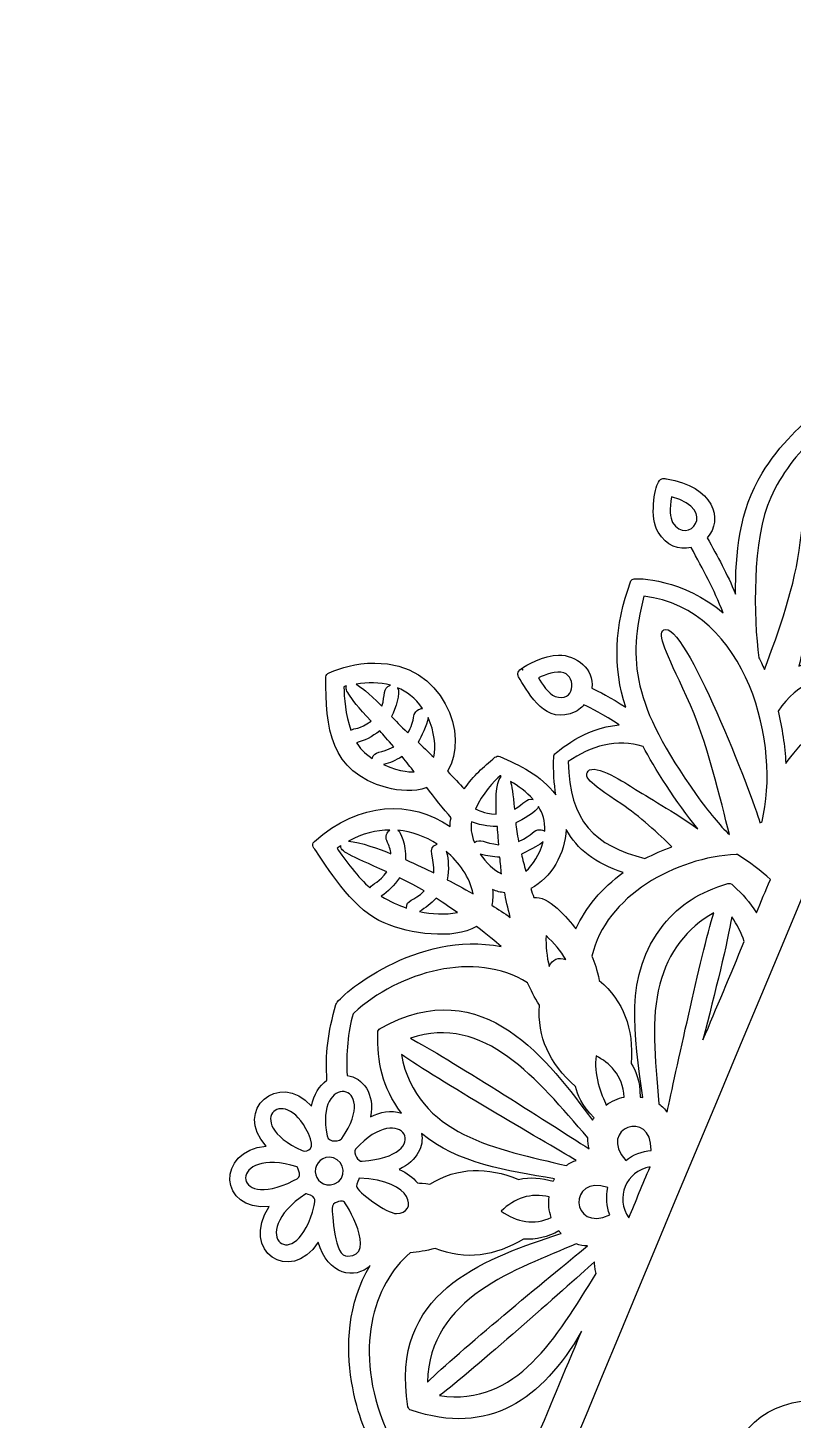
# Model space of a CAD drawing. Header units: millimetres. Extents: x -471 to 1551, y -2688 to 316.
# Drawn here: x -450 to -409.5, y -526.6 to -452.9 of the extents above; entities that cross this region are included whole.
import ezdxf

# ---------------------------------------------------------------- set-up
doc = ezdxf.new("R2010")
doc.units = ezdxf.units.MM
doc.header["$MEASUREMENT"] = 0
doc.layers.add('Layer 1', color=7, linetype='Continuous')

msp = doc.modelspace()

# ---------------------------------------------------------------- linework, layer by layer
at = {"layer": 'Layer 1', "color": 250}
for points, knots in [([(-323.9275, -560.1784), (-328.6086, -559.8098), (-332.2393, -559.7546), (-335.0774, -557.4692), (-335.0774, -557.4692), (-338.6896, -554.5574), (-336.2754, -558.2064), (-374.1666, -453.5077), (-374.1666, -453.5077), (-374.1666, -453.5077), (-374.3878, -452.8811), (-374.3878, -452.8811), (-374.3878, -452.8811), (-374.3878, -452.8811), (-391.6195, -452.8811), (-391.6195, -452.8811), (-391.6195, -452.8811), (-392.2461, -454.3371), (-395.287, -461.5062), (-399.3784, -471.1817), (-399.3784, -471.1817), (-399.4706, -470.4998), (-399.747, -469.7811), (-400.2815, -469.0807), (-400.2815, -469.0807), (-400.3552, -468.9886), (-400.4842, -468.9517), (-400.5948, -469.007), (-400.5948, -469.007), (-402.0876, -469.7442), (-403.175, -470.8684), (-403.8384, -472.3243), (-403.8384, -472.3243), (-403.9121, -472.4718), (-405.1838, -475.3468), (-405.3128, -477.0055), (-405.3128, -477.0055), (-406.179, -474.8492), (-408.1326, -473.5407), (-408.4275, -473.5407), (-408.4275, -473.5407), (-408.7408, -473.5407), (-410.2704, -475.0151), (-411.1366, -476.471), (-411.1366, -476.471), (-412.3346, -478.4245), (-412.5557, -480.7466), (-412.5373, -482.866), (-412.5373, -482.866), (-412.998, -481.7787), (-413.4772, -480.8941), (-414.0485, -479.8804), (-414.0485, -479.8804), (-413.1639, -478.9405), (-413.6984, -477.1344), (-416.2048, -476.7658), (-416.2048, -476.7658), (-416.2785, -476.7658), (-416.4812, -476.6552), (-416.6286, -476.9316), (-416.6286, -476.9316), (-416.8313, -477.2818), (-417.1078, -478.8115), (-416.6471, -479.5855), (-416.6471, -479.5855), (-416.2048, -480.3043), (-415.5413, -480.5623), (-414.8963, -480.3964), (-414.8963, -480.3964), (-414.2513, -481.5943), (-413.6799, -482.5895), (-413.2007, -483.8612), (-413.2007, -483.8612), (-415.2648, -482.0735), (-417.7713, -481.9814), (-417.974, -482.0735), (-417.974, -482.0735), (-418.0293, -482.092), (-418.0846, -482.1472), (-418.103, -482.221), (-418.103, -482.221), (-418.9692, -484.5431), (-419.0429, -486.7731), (-418.361, -488.8556), (-418.361, -488.8556), (-419.1535, -488.3396), (-419.8169, -488.0079), (-420.1487, -487.842), (-420.1487, -487.842), (-420.0197, -486.8284), (-420.9965, -486.0912), (-421.918, -486.0912), (-421.918, -486.0912), (-422.6736, -486.0912), (-423.7057, -486.6625), (-423.8715, -486.81), (-423.8715, -486.81), (-423.8715, -486.81), (-423.7978, -486.9021), (-423.7978, -486.9021), (-423.7978, -486.9021), (-423.7978, -486.9021), (-423.7978, -486.9021), (-423.7978, -486.9021), (-423.7978, -486.9021), (-423.7978, -486.9021), (-423.89, -486.81), (-423.89, -486.81), (-423.89, -486.81), (-424.148, -486.9758), (-424.0743, -487.1786), (-424.0374, -487.2523), (-424.0374, -487.2523), (-423.6136, -487.8973), (-422.8026, -489.6666), (-421.3099, -489.2059), (-421.3099, -489.2059), (-420.9229, -489.0952), (-420.6832, -488.8741), (-420.5727, -488.7267), (-420.5727, -488.7267), (-420.2225, -488.8925), (-419.5222, -489.2427), (-418.7113, -489.7956), (-418.7113, -489.7956), (-420.628, -489.9431), (-421.9365, -491.2147), (-422.0655, -491.2884), (-422.0655, -491.2884), (-422.1392, -491.3253), (-422.1761, -491.4174), (-422.1761, -491.4911), (-422.1761, -491.4911), (-422.1946, -492.2467), (-422.1576, -492.9102), (-422.0655, -493.5), (-422.0655, -493.5), (-422.8396, -492.4495), (-424.0006, -491.915), (-425.0327, -491.4727), (-425.0327, -491.4727), (-425.1248, -491.4359), (-425.217, -491.4543), (-425.2907, -491.5096), (-425.2907, -491.5096), (-425.9173, -492.044), (-426.4149, -492.4495), (-426.9124, -493.1867), (-426.9124, -493.1867), (-427.1704, -492.9102), (-427.4654, -492.5969), (-427.7971, -492.2467), (-427.7971, -492.2467), (-426.636, -490.3669), (-427.9998, -486.5151), (-431.6489, -486.5151), (-431.6489, -486.5151), (-432.7362, -486.5151), (-433.3996, -486.7731), (-434.0816, -487.0311), (-434.0816, -487.0311), (-434.1737, -487.068), (-434.2474, -487.1601), (-434.2474, -487.2523), (-434.2474, -487.2523), (-434.2659, -489.9615), (-434.0447, -492.2836), (-431.0406, -493.113), (-431.0406, -493.113), (-430.3403, -493.2973), (-429.5847, -493.3526), (-428.9028, -493.113), (-428.9028, -493.113), (-428.5526, -493.5737), (-427.9813, -494.2924), (-427.6127, -494.7163), (-427.6127, -494.7163), (-427.6495, -494.8822), (-427.668, -495.0297), (-427.668, -495.1771), (-427.668, -495.1771), (-429.7321, -493.758), (-432.4597, -493.8317), (-434.8556, -495.9696), (-434.8556, -495.9696), (-435.0767, -496.1539), (-434.8187, -496.3934), (-434.7819, -496.4487), (-434.7819, -496.4487), (-433.9526, -497.7204), (-432.6809, -499.6555), (-431.1512, -500.2821), (-431.1512, -500.2821), (-429.8059, -500.8534), (-427.5206, -501.2036), (-426.2674, -500.4664), (-426.2674, -500.4664), (-425.6776, -500.9272), (-425.2721, -501.2589), (-424.9589, -501.5353), (-424.9589, -501.5353), (-429.4005, -500.6322), (-433.584, -504.1339), (-433.713, -504.5946), (-433.713, -504.5946), (-434.1368, -506.069), (-434.2843, -507.2485), (-434.1921, -508.6123), (-434.1921, -508.6123), (-434.5976, -508.9071), (-434.8924, -509.3679), (-435.003, -509.9761), (-435.003, -509.9761), (-436.7538, -508.0594), (-439.1681, -510.1972), (-437.4173, -512.0955), (-437.4173, -512.0955), (-440.0896, -512.3535), (-439.9053, -515.5603), (-437.2514, -515.3023), (-437.2514, -515.3023), (-438.7995, -517.6428), (-436.1641, -519.4674), (-434.6529, -517.1821), (-434.6529, -517.1821), (-434.1553, -518.9145), (-432.6809, -519.2094), (-431.9069, -518.4169), (-431.9069, -518.4169), (-434.3396, -522.453), (-432.128, -527.6133), (-431.7779, -527.8529), (-431.7779, -527.8529), (-429.6769, -529.2535), (-427.1336, -530.1197), (-424.6272, -529.8433), (-424.6272, -529.8433), (-427.1152, -531.6862), (-430.4141, -531.5388), (-433.3813, -531.889), (-433.3813, -531.889), (-434.5055, -530.4331), (-439.7211, -530.9122), (-439.9238, -534.9483), (-439.9238, -534.9483), (-439.9238, -535.022), (-439.9053, -535.0958), (-439.8501, -535.151), (-439.8501, -535.151), (-439.7211, -535.2616), (-439.7395, -535.2063), (-438.4863, -535.0589), (-438.4863, -535.0589), (-437.2515, -534.9114), (-436.1641, -534.7824), (-434.4686, -533.8241), (-434.4686, -533.8241), (-433.8789, -533.4923), (-433.5287, -533.1791), (-433.3444, -532.8842), (-433.3444, -532.8842), (-430.8564, -532.7367), (-428.5343, -532.8288), (-426.3411, -532.1654), (-426.3411, -532.1654), (-431.225, -536.7912), (-435.4085, -539.0765), (-438.2467, -540.6061), (-438.2467, -540.6061), (-438.7074, -539.9795), (-439.4078, -539.6109), (-440.2186, -539.6109), (-440.2186, -539.6109), (-441.6009, -539.6109), (-441.7299, -540.5508), (-445.1393, -540.3665), (-445.1393, -540.3665), (-445.1578, -540.3665), (-445.4527, -540.3112), (-445.5817, -540.5877), (-445.5817, -540.5877), (-445.7107, -540.8641), (-445.4895, -541.03), (-445.2868, -541.2511), (-445.2868, -541.2511), (-446.5216, -542.0989), (-446.4847, -542.2464), (-445.25, -542.8177), (-445.25, -542.8177), (-445.8766, -543.2968), (-446.1714, -543.7023), (-446.3926, -544.0525), (-446.3926, -544.0525), (-446.5216, -544.2552), (-446.4294, -544.5132), (-446.1899, -544.6054), (-446.1899, -544.6054), (-445.6923, -544.7712), (-445.2684, -544.845), (-444.5865, -544.845), (-444.5865, -544.845), (-444.8998, -545.4163), (-445.0103, -545.6559), (-444.8813, -545.8771), (-444.8813, -545.8771), (-444.7523, -546.0982), (-444.5312, -546.0798), (-444.2732, -546.0798), (-444.2732, -546.0798), (-443.9967, -546.0798), (-443.7572, -546.0613), (-443.5176, -546.0429), (-443.5176, -546.0429), (-443.5176, -546.1535), (-443.5176, -546.2456), (-443.5176, -546.5037), (-443.5176, -546.5037), (-443.5176, -546.8539), (-443.1121, -547.0013), (-442.8541, -546.7802), (-442.8541, -546.7802), (-441.9879, -546.0061), (-440.5504, -544.8819), (-439.4815, -544.4028), (-439.4815, -544.4028), (-437.8597, -543.6656), (-437.6016, -542.3755), (-437.8597, -541.4356), (-437.8597, -541.4356), (-437.2515, -541.1591), (-436.6249, -540.8643), (-435.3164, -540.1087), (-435.3164, -540.1087), (-435.5928, -540.8827), (-435.5375, -541.6014), (-435.4822, -542.3755), (-435.4822, -542.3755), (-435.4085, -543.2233), (-435.4822, -543.0758), (-435.1873, -543.1864), (-435.1873, -543.1864), (-433.8789, -543.1311), (-432.8283, -542.4493), (-432.2202, -541.2697), (-432.2202, -541.2697), (-431.6673, -540.2008), (-431.6489, -539.0397), (-431.9253, -538.45), (-431.9253, -538.45), (-430.7642, -537.0125), (-428.7923, -536.1832), (-425.3091, -533.1608), (-425.3091, -533.1608), (-426.0463, -534.9115), (-426.7097, -536.5149), (-427.318, -537.9893), (-427.318, -537.9893), (-428.0921, -538.2842), (-428.6818, -539.0214), (-428.9214, -540.0534), (-428.9214, -540.0534), (-429.1794, -541.2145), (-429.8613, -542.652), (-430.322, -543.6104), (-430.322, -543.6104), (-430.3957, -543.7762), (-430.4695, -543.9237), (-430.5432, -544.0527), (-430.5432, -544.0527), (-430.5985, -544.1817), (-430.5985, -544.3291), (-430.5247, -544.4397), (-430.5247, -544.4397), (-430.451, -544.5503), (-430.3404, -544.624), (-430.1929, -544.624), (-430.1929, -544.624), (-430.1745, -544.624), (-430.1561, -544.624), (-430.1376, -544.624), (-430.1376, -544.624), (-434.1184, -553.9494), (-434.7266, -554.5575), (-436.5696, -556.2162), (-436.5696, -556.2162), (-439.3709, -558.7226), (-440.9927, -559.6442), (-448.3093, -560.197), (-448.3093, -560.197), (-448.3093, -560.197), (-448.6411, -560.2155), (-448.6411, -560.2155), (-448.6411, -560.2155), (-448.7701, -560.4182), (-450.0417, -560.9342), (-450.0417, -564.1041), (-450.0417, -564.1041), (-450.0417, -567.3293), (-448.7147, -567.7532), (-448.5673, -567.9559), (-448.5673, -567.9559), (-423.9637, -567.3109), (-421.4205, -567.7716), (-408.962, -567.9559), (-408.962, -567.9559), (-408.7962, -567.6795), (-407.7272, -567.3661), (-407.7272, -564.0673), (-407.7272, -564.0673), (-407.7272, -560.8052), (-408.7777, -560.4735), (-408.9252, -560.2155), (-408.9252, -560.2155), (-408.9436, -560.2155), (-416.5366, -559.6626), (-418.2505, -558.7779), (-418.2505, -558.7779), (-420.2041, -557.7827), (-420.8307, -556.0504), (-420.2409, -553.378), (-420.2409, -553.378), (-420.2409, -553.378), (-411.2471, -529.659), (-411.2471, -529.659), (-411.2471, -529.659), (-410.3809, -527.6501), (-409.6621, -527.3184), (-406.1052, -527.3184), (-406.1052, -527.3184), (-406.1052, -527.3184), (-394.2365, -527.3183), (-394.2365, -527.3183), (-394.2365, -527.3183), (-395.2686, -530.5435), (-390.8085, -540.3481), (-383.0865, -536.9386), (-383.0865, -536.9386), (-382.9944, -536.9018), (-382.9391, -536.8096), (-382.9391, -536.7175), (-382.9391, -536.7175), (-382.8285, -534.2111), (-383.2339, -531.8889), (-384.9479, -530.0828), (-384.9479, -530.0828), (-384.6346, -530.046), (-384.1923, -529.9907), (-383.6947, -529.9538), (-383.6947, -529.9538), (-383.3077, -530.8753), (-382.1098, -531.6309), (-381.4647, -532.0179), (-381.4647, -532.0179), (-381.4832, -532.5524), (-380.8934, -533.6397), (-380.3589, -534.3401), (-380.3589, -534.3401), (-380.8197, -535.0589), (-380.7275, -536.1093), (-380.2668, -537.381), (-380.2668, -537.381), (-379.1241, -540.5324), (-374.3509, -544.5685), (-369.7988, -542.1174), (-369.7988, -542.1174), (-369.7988, -542.1174), (-369.467, -542.0252), (-369.467, -542.0252), (-369.467, -542.0252), (-369.338, -541.9884), (-369.3011, -541.8778), (-369.2827, -541.8041), (-369.2827, -541.8041), (-364.5463, -555.4788), (-363.6432, -556.7136), (-365.0992, -558.4644), (-365.0992, -558.4644), (-365.523, -558.9804), (-365.6521, -559.1094), (-367.3661, -559.3859), (-367.3661, -559.3859), (-368.6193, -559.5886), (-375.4198, -560.123), (-376.673, -560.123), (-376.673, -560.123), (-376.673, -560.123), (-377.0417, -560.1231), (-377.0417, -560.1231), (-377.0417, -560.1231), (-377.1891, -560.3443), (-378.4607, -560.8419), (-378.4607, -564.0486), (-378.4607, -564.0486), (-378.4607, -567.2738), (-377.1338, -567.6977), (-376.9864, -567.9004), (-376.9864, -567.9004), (-376.9864, -567.9004), (-376.6362, -567.8819), (-376.6362, -567.8819), (-376.6362, -567.8819), (-348.4573, -567.1448), (-326.8209, -567.8635), (-323.9827, -567.9004), (-323.9827, -567.9004), (-323.8169, -567.6055), (-322.748, -567.3106), (-322.748, -564.0118), (-322.748, -564.0118), (-322.748, -560.7681), (-323.7801, -560.418), (-323.9275, -560.1784)], [0, 0, 0, 0, 0.0077519, 0.0077519, 0.0077519, 0.0077519, 0.0155039, 0.0155039, 0.0155039, 0.0155039, 0.0232558, 0.0232558, 0.0232558, 0.0232558, 0.0310078, 0.0310078, 0.0310078, 0.0310078, 0.0387597, 0.0387597, 0.0387597, 0.0387597, 0.0465116, 0.0465116, 0.0465116, 0.0465116, 0.0542636, 0.0542636, 0.0542636, 0.0542636, 0.0620155, 0.0620155, 0.0620155, 0.0620155, 0.0697674, 0.0697674, 0.0697674, 0.0697674, 0.0775194, 0.0775194, 0.0775194, 0.0775194, 0.0852713, 0.0852713, 0.0852713, 0.0852713, 0.0930233, 0.0930233, 0.0930233, 0.0930233, 0.1007752, 0.1007752, 0.1007752, 0.1007752, 0.1085271, 0.1085271, 0.1085271, 0.1085271, 0.1162791, 0.1162791, 0.1162791, 0.1162791, 0.124031, 0.124031, 0.124031, 0.124031, 0.1317829, 0.1317829, 0.1317829, 0.1317829, 0.1395349, 0.1395349, 0.1395349, 0.1395349, 0.1472868, 0.1472868, 0.1472868, 0.1472868, 0.1550388, 0.1550388, 0.1550388, 0.1550388, 0.1627907, 0.1627907, 0.1627907, 0.1627907, 0.1705426, 0.1705426, 0.1705426, 0.1705426, 0.1782946, 0.1782946, 0.1782946, 0.1782946, 0.1860465, 0.1860465, 0.1860465, 0.1860465, 0.1937984, 0.1937984, 0.1937984, 0.1937984, 0.2015504, 0.2015504, 0.2015504, 0.2015504, 0.2093023, 0.2093023, 0.2093023, 0.2093023, 0.2170543, 0.2170543, 0.2170543, 0.2170543, 0.2248062, 0.2248062, 0.2248062, 0.2248062, 0.2325581, 0.2325581, 0.2325581, 0.2325581, 0.2403101, 0.2403101, 0.2403101, 0.2403101, 0.248062, 0.248062, 0.248062, 0.248062, 0.255814, 0.255814, 0.255814, 0.255814, 0.2635659, 0.2635659, 0.2635659, 0.2635659, 0.2713178, 0.2713178, 0.2713178, 0.2713178, 0.2790698, 0.2790698, 0.2790698, 0.2790698, 0.2868217, 0.2868217, 0.2868217, 0.2868217, 0.2945736, 0.2945736, 0.2945736, 0.2945736, 0.3023256, 0.3023256, 0.3023256, 0.3023256, 0.3100775, 0.3100775, 0.3100775, 0.3100775, 0.3178295, 0.3178295, 0.3178295, 0.3178295, 0.3255814, 0.3255814, 0.3255814, 0.3255814, 0.3333333, 0.3333333, 0.3333333, 0.3333333, 0.3410853, 0.3410853, 0.3410853, 0.3410853, 0.3488372, 0.3488372, 0.3488372, 0.3488372, 0.3565891, 0.3565891, 0.3565891, 0.3565891, 0.3643411, 0.3643411, 0.3643411, 0.3643411, 0.372093, 0.372093, 0.372093, 0.372093, 0.379845, 0.379845, 0.379845, 0.379845, 0.3875969, 0.3875969, 0.3875969, 0.3875969, 0.3953488, 0.3953488, 0.3953488, 0.3953488, 0.4031008, 0.4031008, 0.4031008, 0.4031008, 0.4108527, 0.4108527, 0.4108527, 0.4108527, 0.4186047, 0.4186047, 0.4186047, 0.4186047, 0.4263566, 0.4263566, 0.4263566, 0.4263566, 0.4341085, 0.4341085, 0.4341085, 0.4341085, 0.4418605, 0.4418605, 0.4418605, 0.4418605, 0.4496124, 0.4496124, 0.4496124, 0.4496124, 0.4573643, 0.4573643, 0.4573643, 0.4573643, 0.4651163, 0.4651163, 0.4651163, 0.4651163, 0.4728682, 0.4728682, 0.4728682, 0.4728682, 0.4806202, 0.4806202, 0.4806202, 0.4806202, 0.4883721, 0.4883721, 0.4883721, 0.4883721, 0.496124, 0.496124, 0.496124, 0.496124, 0.503876, 0.503876, 0.503876, 0.503876, 0.5116279, 0.5116279, 0.5116279, 0.5116279, 0.5193798, 0.5193798, 0.5193798, 0.5193798, 0.5271318, 0.5271318, 0.5271318, 0.5271318, 0.5348837, 0.5348837, 0.5348837, 0.5348837, 0.5426357, 0.5426357, 0.5426357, 0.5426357, 0.5503876, 0.5503876, 0.5503876, 0.5503876, 0.5581395, 0.5581395, 0.5581395, 0.5581395, 0.5658915, 0.5658915, 0.5658915, 0.5658915, 0.5736434, 0.5736434, 0.5736434, 0.5736434, 0.5813953, 0.5813953, 0.5813953, 0.5813953, 0.5891473, 0.5891473, 0.5891473, 0.5891473, 0.5968992, 0.5968992, 0.5968992, 0.5968992, 0.6046512, 0.6046512, 0.6046512, 0.6046512, 0.6124031, 0.6124031, 0.6124031, 0.6124031, 0.620155, 0.620155, 0.620155, 0.620155, 0.627907, 0.627907, 0.627907, 0.627907, 0.6356589, 0.6356589, 0.6356589, 0.6356589, 0.6434109, 0.6434109, 0.6434109, 0.6434109, 0.6511628, 0.6511628, 0.6511628, 0.6511628, 0.6589147, 0.6589147, 0.6589147, 0.6589147, 0.6666667, 0.6666667, 0.6666667, 0.6666667, 0.6744186, 0.6744186, 0.6744186, 0.6744186, 0.6821705, 0.6821705, 0.6821705, 0.6821705, 0.6899225, 0.6899225, 0.6899225, 0.6899225, 0.6976744, 0.6976744, 0.6976744, 0.6976744, 0.7054264, 0.7054264, 0.7054264, 0.7054264, 0.7131783, 0.7131783, 0.7131783, 0.7131783, 0.7209302, 0.7209302, 0.7209302, 0.7209302, 0.7286822, 0.7286822, 0.7286822, 0.7286822, 0.7364341, 0.7364341, 0.7364341, 0.7364341, 0.744186, 0.744186, 0.744186, 0.744186, 0.751938, 0.751938, 0.751938, 0.751938, 0.7596899, 0.7596899, 0.7596899, 0.7596899, 0.7674419, 0.7674419, 0.7674419, 0.7674419, 0.7751938, 0.7751938, 0.7751938, 0.7751938, 0.7829457, 0.7829457, 0.7829457, 0.7829457, 0.7906977, 0.7906977, 0.7906977, 0.7906977, 0.7984496, 0.7984496, 0.7984496, 0.7984496, 0.8062016, 0.8062016, 0.8062016, 0.8062016, 0.8139535, 0.8139535, 0.8139535, 0.8139535, 0.8217054, 0.8217054, 0.8217054, 0.8217054, 0.8294574, 0.8294574, 0.8294574, 0.8294574, 0.8372093, 0.8372093, 0.8372093, 0.8372093, 0.8449612, 0.8449612, 0.8449612, 0.8449612, 0.8527132, 0.8527132, 0.8527132, 0.8527132, 0.8604651, 0.8604651, 0.8604651, 0.8604651, 0.8682171, 0.8682171, 0.8682171, 0.8682171, 0.875969, 0.875969, 0.875969, 0.875969, 0.8837209, 0.8837209, 0.8837209, 0.8837209, 0.8914729, 0.8914729, 0.8914729, 0.8914729, 0.8992248, 0.8992248, 0.8992248, 0.8992248, 0.9069767, 0.9069767, 0.9069767, 0.9069767, 0.9147287, 0.9147287, 0.9147287, 0.9147287, 0.9224806, 0.9224806, 0.9224806, 0.9224806, 0.9302326, 0.9302326, 0.9302326, 0.9302326, 0.9379845, 0.9379845, 0.9379845, 0.9379845, 0.9457364, 0.9457364, 0.9457364, 0.9457364, 0.9534884, 0.9534884, 0.9534884, 0.9534884, 0.9612403, 0.9612403, 0.9612403, 0.9612403, 0.9689922, 0.9689922, 0.9689922, 0.9689922, 0.9767442, 0.9767442, 0.9767442, 0.9767442, 0.9844961, 0.9844961, 0.9844961, 0.9844961, 1, 1, 1, 1]), ([(-324.8858, -565.9837), (-341.6936, -565.5414), (-359.4229, -565.5598), (-376.2307, -565.9837), (-376.2307, -565.9837), (-376.6546, -565.2096), (-376.673, -562.8875), (-376.1939, -562.0397), (-376.1939, -562.0397), (-374.1482, -561.9661), (-368.3244, -561.4868), (-367.0528, -561.2841), (-367.0528, -561.2841), (-364.9334, -560.9524), (-364.4174, -560.6391), (-363.6249, -559.6992), (-363.6249, -559.6992), (-362.8139, -558.7409), (-362.4454, -557.5061), (-362.5744, -556.2344), (-362.5744, -556.2344), (-362.814, -553.9122), (-363.3853, -553.3962), (-372.6554, -526.0651), (-372.6554, -526.0651), (-372.6554, -526.0651), (-372.8766, -525.4201), (-372.8766, -525.4201), (-372.8766, -525.4201), (-372.8766, -525.4201), (-406.1052, -525.4201), (-406.1052, -525.4201), (-406.1052, -525.4201), (-409.7727, -525.4201), (-411.6525, -525.7703), (-412.9978, -528.9217), (-412.9978, -528.9217), (-412.9978, -528.9217), (-412.9978, -528.9217), (-412.9978, -528.9217), (-412.9978, -528.9217), (-412.9978, -528.9217), (-412.9978, -528.9217), (-412.9978, -528.9217), (-412.9978, -528.9217), (-412.9978, -528.9217), (-412.9978, -528.9217), (-412.9978, -528.9217), (-412.9978, -528.9217), (-412.9978, -528.9217), (-412.9978, -528.9217), (-412.9978, -528.9217), (-412.9978, -528.9217), (-412.9978, -528.9217), (-412.9978, -528.9217), (-412.9978, -528.9217), (-412.9978, -528.9217), (-412.9978, -528.9217), (-412.9978, -528.9217), (-412.9978, -528.9217), (-412.9978, -528.9217), (-412.9978, -528.9217), (-412.9978, -528.9217), (-412.9978, -528.9217), (-412.9978, -528.9217), (-413.1268, -529.2351), (-413.5876, -530.4514), (-422.0837, -552.8434), (-422.0837, -552.8434), (-422.6366, -555.3129), (-422.5813, -558.6487), (-419.1165, -560.418), (-419.1165, -560.418), (-417.8449, -561.0814), (-414.7302, -561.5974), (-409.8833, -561.9845), (-409.8833, -561.9845), (-409.5515, -562.8323), (-409.5515, -565.0991), (-409.8648, -565.9653), (-409.8648, -565.9653), (-428.2576, -565.4861), (-434.3025, -565.6152), (-447.8298, -565.9653), (-447.8298, -565.9653), (-448.2537, -565.1912), (-448.2722, -562.8323), (-447.7745, -561.9845), (-447.7745, -561.9845), (-440.2368, -561.3947), (-438.357, -560.2706), (-435.3161, -557.5429), (-435.3161, -557.5429), (-430.7456, -553.4331), (-432.8834, -554.8154), (-390.3479, -454.7425), (-390.3479, -454.7425), (-390.3479, -454.7425), (-375.7147, -454.7425), (-375.7147, -454.7425), (-375.7147, -454.7425), (-350.5767, -524.2222), (-344.2738, -542.4675), (-341.0486, -551.0188), (-341.0486, -551.0188), (-339.9797, -553.8754), (-338.8739, -556.8057), (-336.2569, -558.9251), (-336.2569, -558.9251), (-332.9211, -561.5974), (-328.9035, -561.6343), (-324.8858, -561.9844), (-324.8858, -561.9844), (-324.5541, -562.8507), (-324.5541, -565.1175), (-324.8858, -565.9837)], [0, 0, 0, 0, 0.0333333, 0.0333333, 0.0333333, 0.0333333, 0.0666667, 0.0666667, 0.0666667, 0.0666667, 0.1, 0.1, 0.1, 0.1, 0.1333333, 0.1333333, 0.1333333, 0.1333333, 0.1666667, 0.1666667, 0.1666667, 0.1666667, 0.2, 0.2, 0.2, 0.2, 0.2333333, 0.2333333, 0.2333333, 0.2333333, 0.2666667, 0.2666667, 0.2666667, 0.2666667, 0.3, 0.3, 0.3, 0.3, 0.3333333, 0.3333333, 0.3333333, 0.3333333, 0.3666667, 0.3666667, 0.3666667, 0.3666667, 0.4, 0.4, 0.4, 0.4, 0.4333333, 0.4333333, 0.4333333, 0.4333333, 0.4666667, 0.4666667, 0.4666667, 0.4666667, 0.5, 0.5, 0.5, 0.5, 0.5333333, 0.5333333, 0.5333333, 0.5333333, 0.5666667, 0.5666667, 0.5666667, 0.5666667, 0.6, 0.6, 0.6, 0.6, 0.6333333, 0.6333333, 0.6333333, 0.6333333, 0.6666667, 0.6666667, 0.6666667, 0.6666667, 0.7, 0.7, 0.7, 0.7, 0.7333333, 0.7333333, 0.7333333, 0.7333333, 0.7666667, 0.7666667, 0.7666667, 0.7666667, 0.8, 0.8, 0.8, 0.8, 0.8333333, 0.8333333, 0.8333333, 0.8333333, 0.8666667, 0.8666667, 0.8666667, 0.8666667, 0.9, 0.9, 0.9, 0.9, 0.9333333, 0.9333333, 0.9333333, 0.9333333, 1, 1, 1, 1]), ([(-410.6757, -477.7427), (-410.1228, -476.5263), (-409.2567, -475.3837), (-408.3905, -474.6097), (-408.3905, -474.6097), (-404.6677, -477.282), (-405.4418, -482.6634), (-408.1509, -486.3309), (-408.1509, -486.3309), (-408.501, -486.4046), (-408.8512, -486.5152), (-409.183, -486.6811), (-409.183, -486.6811), (-408.6853, -484.746), (-407.1926, -476.6185), (-408.3536, -476.6185), (-408.3536, -476.6185), (-408.7775, -476.6185), (-408.7775, -477.3004), (-409.1093, -480.1385), (-409.1093, -480.1385), (-409.3673, -482.3685), (-410.2519, -484.8564), (-411.0075, -486.8653), (-411.0075, -486.8653), (-411.1181, -486.5888), (-411.2287, -486.4045), (-411.3024, -486.2387), (-411.3024, -486.2387), (-411.5972, -484.1193), (-411.6709, -479.9542), (-410.6757, -477.7427)], [0, 0, 0, 0, 0.1111111, 0.1111111, 0.1111111, 0.1111111, 0.2222222, 0.2222222, 0.2222222, 0.2222222, 0.3333333, 0.3333333, 0.3333333, 0.3333333, 0.4444444, 0.4444444, 0.4444444, 0.4444444, 0.5555556, 0.5555556, 0.5555556, 0.5555556, 0.6666667, 0.6666667, 0.6666667, 0.6666667, 0.7777778, 0.7777778, 0.7777778, 0.7777778, 1, 1, 1, 1]), ([(-415.8729, -479.0696), (-416.0203, -478.83), (-416.0387, -478.3508), (-415.9282, -477.7242), (-415.9282, -477.7242), (-413.3848, -478.3878), (-415.0988, -480.3597), (-415.8729, -479.0696)], [0, 0, 0, 0, 0.3333333, 0.3333333, 0.3333333, 0.3333333, 1, 1, 1, 1]), ([(-417.4026, -482.9767), (-411.8368, -483.6402), (-410.1413, -490.9752), (-411.1365, -494.9007), (-411.1365, -494.9007), (-411.1734, -494.9191), (-411.2102, -494.956), (-411.2471, -494.9744), (-411.2471, -494.9744), (-411.6341, -493.6106), (-415.2648, -484.1746), (-416.3337, -484.7644), (-416.3337, -484.7644), (-416.7392, -484.9855), (-416.2231, -485.9254), (-415.1358, -488.2844), (-415.1358, -488.2844), (-414.03, -490.6618), (-413.3112, -493.8317), (-412.8689, -495.601), (-412.8689, -495.601), (-413.3665, -495.1218), (-413.9562, -494.4215), (-414.6197, -493.4816), (-414.6197, -493.4816), (-418.0291, -488.6899), (-418.2503, -486.4415), (-417.4026, -482.9767)], [0, 0, 0, 0, 0.125, 0.125, 0.125, 0.125, 0.25, 0.25, 0.25, 0.25, 0.375, 0.375, 0.375, 0.375, 0.5, 0.5, 0.5, 0.5, 0.625, 0.625, 0.625, 0.625, 0.75, 0.75, 0.75, 0.75, 1, 1, 1, 1]), ([(-422.1021, -488.2845), (-422.4522, -488.1555), (-422.8024, -487.6025), (-422.9867, -487.3077), (-422.9867, -487.3077), (-422.6365, -487.1234), (-422.0284, -486.9022), (-421.6413, -487.0312), (-421.6413, -487.0312), (-420.9594, -487.2708), (-421.07, -488.6346), (-422.1021, -488.2845)], [0, 0, 0, 0, 0.25, 0.25, 0.25, 0.25, 0.5, 0.5, 0.5, 0.5, 1, 1, 1, 1]), ([(-409.8833, -491.8414), (-409.9201, -490.9015), (-410.0676, -489.9615), (-410.2887, -489.0585), (-410.2887, -489.0585), (-409.2567, -487.5289), (-407.727, -486.976), (-406.2158, -487.3261), (-406.2158, -487.3261), (-406.4185, -487.8238), (-406.6212, -488.3029), (-406.8239, -488.7821), (-406.8239, -488.7821), (-407.8744, -489.4639), (-409.2198, -490.9383), (-409.8833, -491.8414)], [0, 0, 0, 0, 0.2, 0.2, 0.2, 0.2, 0.4, 0.4, 0.4, 0.4, 0.6, 0.6, 0.6, 0.6, 1, 1, 1, 1]), ([(-433.2888, -487.7684), (-433.252, -487.75), (-433.2151, -487.75), (-433.1598, -487.7316), (-433.1598, -487.7316), (-433.2151, -487.8791), (-433.2151, -488.1371), (-431.8514, -489.593), (-431.8514, -489.593), (-432.4964, -490.0538), (-432.7175, -489.9432), (-432.9203, -490.0722), (-432.9203, -490.0722), (-433.2151, -489.2612), (-433.2888, -488.3398), (-433.2888, -487.7684)], [0, 0, 0, 0, 0.2, 0.2, 0.2, 0.2, 0.4, 0.4, 0.4, 0.4, 0.6, 0.6, 0.6, 0.6, 1, 1, 1, 1]), ([(-430.8193, -487.6947), (-431.28, -487.8421), (-431.0773, -488.2107), (-431.28, -488.8005), (-431.28, -488.8005), (-432.0172, -488.0633), (-432.4227, -487.7684), (-432.6438, -487.6394), (-432.6438, -487.6394), (-432.054, -487.5473), (-431.409, -487.5288), (-430.8193, -487.6947)], [0, 0, 0, 0, 0.25, 0.25, 0.25, 0.25, 0.5, 0.5, 0.5, 0.5, 1, 1, 1, 1]), ([(-429.5845, -489.3165), (-429.6213, -489.6114), (-429.732, -489.9063), (-429.8978, -490.2196), (-429.8978, -490.2196), (-430.3401, -489.7958), (-430.5428, -489.593), (-430.764, -489.3535), (-430.764, -489.3535), (-430.5613, -488.9296), (-430.2848, -488.1002), (-430.4507, -487.8238), (-430.4507, -487.8238), (-429.9715, -488.0265), (-429.5292, -488.3583), (-429.1237, -488.9296), (-429.1237, -488.9296), (-429.3265, -488.9111), (-429.5476, -489.0954), (-429.5845, -489.3165)], [0, 0, 0, 0, 0.1666667, 0.1666667, 0.1666667, 0.1666667, 0.3333333, 0.3333333, 0.3333333, 0.3333333, 0.5, 0.5, 0.5, 0.5, 0.6666667, 0.6666667, 0.6666667, 0.6666667, 1, 1, 1, 1]), ([(-428.534, -491.5096), (-428.7736, -491.27), (-429.1975, -490.8646), (-429.3633, -490.6987), (-429.3633, -490.6987), (-429.1975, -490.4222), (-428.9026, -489.8325), (-428.8289, -489.4086), (-428.8289, -489.4086), (-428.4972, -490.1459), (-428.405, -490.9199), (-428.534, -491.5096)], [0, 0, 0, 0, 0.25, 0.25, 0.25, 0.25, 0.5, 0.5, 0.5, 0.5, 1, 1, 1, 1]), ([(-431.796, -491.5649), (-432.2384, -491.2701), (-432.4595, -491.012), (-432.6254, -490.7356), (-432.6254, -490.7356), (-432.2384, -490.6435), (-431.796, -490.4223), (-431.3906, -490.109), (-431.3906, -490.109), (-431.1879, -490.3302), (-430.9851, -490.5698), (-430.6534, -490.9568), (-430.6534, -490.9568), (-431.3537, -491.3069), (-431.667, -491.1595), (-431.796, -491.5649)], [0, 0, 0, 0, 0.2, 0.2, 0.2, 0.2, 0.4, 0.4, 0.4, 0.4, 0.6, 0.6, 0.6, 0.6, 1, 1, 1, 1]), ([(-417.4394, -490.9383), (-416.8681, -492.0072), (-415.6702, -493.9423), (-414.5459, -495.2877), (-414.5459, -495.2877), (-415.7807, -494.4031), (-417.2182, -493.6106), (-417.9923, -493.113), (-417.9923, -493.113), (-418.5452, -492.7444), (-420.2223, -491.7124), (-420.4065, -492.3389), (-420.4065, -492.3389), (-420.4618, -492.5233), (-420.5171, -492.7444), (-418.5636, -493.9976), (-418.5636, -493.9976), (-417.6789, -494.5874), (-416.5732, -495.601), (-415.9097, -496.246), (-415.9097, -496.246), (-416.4073, -496.4304), (-416.8865, -496.6331), (-417.3472, -496.8727), (-417.3472, -496.8727), (-420.0196, -496.1724), (-421.3465, -494.9191), (-421.4017, -491.7308), (-421.4017, -491.7308), (-420.2591, -490.9199), (-418.7847, -490.4775), (-417.4394, -490.9383)], [0, 0, 0, 0, 0.1111111, 0.1111111, 0.1111111, 0.1111111, 0.2222222, 0.2222222, 0.2222222, 0.2222222, 0.3333333, 0.3333333, 0.3333333, 0.3333333, 0.4444444, 0.4444444, 0.4444444, 0.4444444, 0.5555556, 0.5555556, 0.5555556, 0.5555556, 0.6666667, 0.6666667, 0.6666667, 0.6666667, 0.7777778, 0.7777778, 0.7777778, 0.7777778, 1, 1, 1, 1]), ([(-431.1879, -491.8966), (-430.8561, -491.8045), (-430.5613, -491.6755), (-430.2111, -491.4728), (-430.2111, -491.4728), (-429.9531, -491.7861), (-429.7688, -492.0257), (-429.5661, -492.2837), (-429.5661, -492.2837), (-429.6029, -492.2836), (-430.2848, -492.3206), (-431.1879, -491.8966)], [0, 0, 0, 0, 0.25, 0.25, 0.25, 0.25, 0.5, 0.5, 0.5, 0.5, 1, 1, 1, 1]), ([(-425.0139, -492.4864), (-424.9955, -492.4864), (-424.9771, -492.5049), (-424.9586, -492.5233), (-424.9586, -492.5233), (-425.2904, -492.8181), (-425.2351, -494.0713), (-425.2166, -494.5137), (-425.2166, -494.5137), (-425.9722, -494.4952), (-426.1197, -494.274), (-426.3224, -494.2556), (-426.3224, -494.2556), (-425.9723, -493.4263), (-425.3088, -492.7444), (-425.0139, -492.4864)], [0, 0, 0, 0, 0.2, 0.2, 0.2, 0.2, 0.4, 0.4, 0.4, 0.4, 0.6, 0.6, 0.6, 0.6, 1, 1, 1, 1]), ([(-423.2631, -493.7396), (-423.6501, -493.6659), (-423.7239, -493.9608), (-424.2584, -494.2556), (-424.2584, -494.2556), (-424.3321, -493.4447), (-424.4058, -493.0024), (-424.4611, -492.7813), (-424.4611, -492.7813), (-424.0741, -493.0209), (-423.6133, -493.3342), (-423.2631, -493.7396)], [0, 0, 0, 0, 0.25, 0.25, 0.25, 0.25, 0.5, 0.5, 0.5, 0.5, 1, 1, 1, 1]), ([(-422.9867, -494.1082), (-422.7471, -494.4768), (-422.6365, -494.8638), (-422.6549, -495.4167), (-422.6549, -495.4167), (-422.7286, -495.3614), (-422.8208, -495.343), (-422.9129, -495.343), (-422.9129, -495.343), (-423.2447, -495.343), (-423.2631, -495.601), (-424.0371, -495.9696), (-424.0371, -495.9696), (-424.1108, -495.5641), (-424.1661, -495.2693), (-424.1846, -494.9744), (-424.1846, -494.9744), (-423.8713, -494.827), (-423.042, -494.4031), (-422.9867, -494.1082)], [0, 0, 0, 0, 0.1666667, 0.1666667, 0.1666667, 0.1666667, 0.3333333, 0.3333333, 0.3333333, 0.3333333, 0.5, 0.5, 0.5, 0.5, 0.6666667, 0.6666667, 0.6666667, 0.6666667, 1, 1, 1, 1]), ([(-430.8561, -495.3614), (-431.022, -495.472), (-431.1141, -495.7116), (-431.022, -495.9144), (-431.022, -495.9144), (-430.893, -496.2092), (-430.8193, -496.3935), (-430.8008, -496.6147), (-430.8008, -496.6147), (-431.3906, -496.3751), (-432.4411, -495.988), (-433.0492, -495.9512), (-433.0492, -495.9512), (-432.3121, -495.5457), (-431.5933, -495.3614), (-430.8561, -495.3614)], [0, 0, 0, 0, 0.2, 0.2, 0.2, 0.2, 0.4, 0.4, 0.4, 0.4, 0.6, 0.6, 0.6, 0.6, 1, 1, 1, 1]), ([(-428.3497, -496.117), (-428.921, -496.2829), (-428.4787, -496.8174), (-428.534, -497.6283), (-428.534, -497.6283), (-428.8842, -497.4624), (-429.4555, -497.186), (-430.0268, -496.928), (-430.0268, -496.928), (-430.0083, -496.0802), (-430.2848, -495.472), (-430.4323, -495.3614), (-430.4323, -495.3614), (-429.6951, -495.4351), (-428.9763, -495.6931), (-428.3497, -496.117)], [0, 0, 0, 0, 0.2, 0.2, 0.2, 0.2, 0.4, 0.4, 0.4, 0.4, 0.6, 0.6, 0.6, 0.6, 1, 1, 1, 1]), ([(-426.3778, -496.0249), (-426.5621, -495.5641), (-426.5805, -495.214), (-426.5252, -494.9191), (-426.5252, -494.9191), (-425.9723, -495.1771), (-425.3641, -495.1587), (-425.1615, -495.1771), (-425.1615, -495.1771), (-425.1246, -495.5641), (-425.0878, -496.0802), (-425.0878, -496.1354), (-425.0878, -496.1354), (-425.8802, -496.0617), (-426.046, -495.7669), (-426.3778, -496.0249)], [0, 0, 0, 0, 0.2, 0.2, 0.2, 0.2, 0.4, 0.4, 0.4, 0.4, 0.6, 0.6, 0.6, 0.6, 1, 1, 1, 1]), ([(-421.5124, -495.3246), (-420.941, -496.3935), (-419.9827, -497.1123), (-418.4899, -497.6098), (-418.4899, -497.6098), (-419.6325, -498.4391), (-420.4803, -499.4528), (-420.9963, -500.5955), (-420.9963, -500.5955), (-421.4201, -500.0425), (-422.5075, -498.7894), (-423.2263, -498.9368), (-423.2263, -498.9368), (-423.2816, -498.7709), (-423.3369, -498.6235), (-423.3921, -498.4576), (-423.3921, -498.4576), (-422.3048, -497.9047), (-421.5676, -496.5962), (-421.5124, -495.3246)], [0, 0, 0, 0, 0.1666667, 0.1666667, 0.1666667, 0.1666667, 0.3333333, 0.3333333, 0.3333333, 0.3333333, 0.5, 0.5, 0.5, 0.5, 0.6666667, 0.6666667, 0.6666667, 0.6666667, 1, 1, 1, 1]), ([(-431.925, -498.4208), (-432.478, -497.9231), (-433.2704, -496.9095), (-433.6574, -496.3197), (-433.6574, -496.3197), (-433.5837, -496.2644), (-433.51, -496.2276), (-433.4547, -496.1723), (-433.4547, -496.1723), (-433.5101, -496.5041), (-433.0309, -496.6699), (-431.022, -497.5729), (-431.022, -497.5729), (-431.3906, -498.1258), (-431.7592, -498.1811), (-431.925, -498.4208)], [0, 0, 0, 0, 0.2, 0.2, 0.2, 0.2, 0.4, 0.4, 0.4, 0.4, 0.6, 0.6, 0.6, 0.6, 1, 1, 1, 1]), ([(-423.6501, -497.5361), (-423.7423, -497.2228), (-423.816, -496.928), (-423.8898, -496.6331), (-423.8898, -496.6331), (-423.2631, -496.3382), (-422.913, -496.1354), (-422.7287, -495.9696), (-422.7287, -495.9696), (-422.913, -496.6515), (-423.3, -497.2228), (-423.6501, -497.5361)], [0, 0, 0, 0, 0.25, 0.25, 0.25, 0.25, 0.5, 0.5, 0.5, 0.5, 1, 1, 1, 1]), ([(-427.8152, -497.9968), (-427.7231, -497.4439), (-427.7416, -496.9464), (-427.8706, -496.4856), (-427.8706, -496.4856), (-427.2071, -497.0569), (-426.5989, -497.8862), (-426.4515, -498.734), (-426.4515, -498.734), (-426.9675, -498.4391), (-427.4098, -498.1996), (-427.8152, -497.9968)], [0, 0, 0, 0, 0.25, 0.25, 0.25, 0.25, 0.5, 0.5, 0.5, 0.5, 1, 1, 1, 1]), ([(-426.0645, -496.6331), (-425.6958, -496.7437), (-425.3825, -496.7805), (-425.0324, -496.7989), (-425.0324, -496.7989), (-424.9955, -497.1122), (-424.9771, -497.4071), (-424.9402, -497.6835), (-424.9402, -497.6835), (-425.3457, -497.4808), (-425.7695, -497.0938), (-426.0645, -496.6331)], [0, 0, 0, 0, 0.25, 0.25, 0.25, 0.25, 0.5, 0.5, 0.5, 0.5, 1, 1, 1, 1]), ([(-412.6477, -498.3101), (-412.6661, -498.2917), (-412.7767, -498.1443), (-412.9425, -498.1995), (-412.9425, -498.1995), (-414.4538, -498.6418), (-415.4674, -499.2868), (-416.3705, -500.3926), (-416.3705, -500.3926), (-418.4899, -503.0096), (-417.9001, -506.2533), (-417.4578, -509.5153), (-417.4578, -509.5153), (-417.4946, -509.5153), (-417.5499, -509.4968), (-417.5868, -509.4968), (-417.5868, -509.4968), (-417.6053, -508.5938), (-417.8448, -508.0778), (-418.066, -507.7276), (-418.066, -507.7276), (-417.9369, -505.8294), (-418.4714, -504.4287), (-419.7615, -503.323), (-419.7615, -503.323), (-419.8905, -502.7148), (-420.0011, -502.4015), (-420.1485, -502.0329), (-420.1485, -502.0329), (-419.4297, -498.863), (-415.7069, -496.7988), (-412.5002, -496.6514), (-412.5002, -496.6514), (-412.5002, -496.6514), (-412.4449, -496.6514), (-412.4449, -496.6514), (-412.4449, -496.6514), (-411.7814, -497.0753), (-411.1917, -497.5176), (-410.6941, -497.9784), (-410.6941, -497.9784), (-410.9521, -498.5681), (-411.1917, -499.1763), (-411.4313, -499.7476), (-411.4313, -499.7476), (-411.7999, -499.1395), (-412.1501, -498.7893), (-412.6477, -498.3101)], [0, 0, 0, 0, 0.0769231, 0.0769231, 0.0769231, 0.0769231, 0.1538462, 0.1538462, 0.1538462, 0.1538462, 0.2307692, 0.2307692, 0.2307692, 0.2307692, 0.3076923, 0.3076923, 0.3076923, 0.3076923, 0.3846154, 0.3846154, 0.3846154, 0.3846154, 0.4615385, 0.4615385, 0.4615385, 0.4615385, 0.5384615, 0.5384615, 0.5384615, 0.5384615, 0.6153846, 0.6153846, 0.6153846, 0.6153846, 0.6923077, 0.6923077, 0.6923077, 0.6923077, 0.7692308, 0.7692308, 0.7692308, 0.7692308, 0.8461538, 0.8461538, 0.8461538, 0.8461538, 1, 1, 1, 1]), ([(-429.9715, -499.4897), (-430.3953, -499.3422), (-430.8561, -499.1579), (-431.3169, -498.8631), (-431.3169, -498.8631), (-430.9667, -498.6419), (-430.6166, -498.2918), (-430.3401, -497.8863), (-430.3401, -497.8863), (-429.8793, -498.1074), (-429.3818, -498.3839), (-429.0316, -498.5866), (-429.0316, -498.5866), (-429.6213, -499.1395), (-429.99, -499.0474), (-429.9715, -499.4897)], [0, 0, 0, 0, 0.2, 0.2, 0.2, 0.2, 0.4, 0.4, 0.4, 0.4, 0.6, 0.6, 0.6, 0.6, 1, 1, 1, 1]), ([(-429.2896, -499.6739), (-428.9579, -499.4712), (-428.6999, -499.2685), (-428.405, -498.9736), (-428.405, -498.9736), (-427.9442, -499.2685), (-427.6494, -499.4712), (-427.2808, -499.7292), (-427.2808, -499.7292), (-427.9259, -499.8582), (-428.6446, -499.8029), (-429.2896, -499.6739)], [0, 0, 0, 0, 0.25, 0.25, 0.25, 0.25, 0.5, 0.5, 0.5, 0.5, 1, 1, 1, 1]), ([(-425.4563, -499.3422), (-425.401, -499.0842), (-425.3826, -498.8078), (-425.4195, -498.5129), (-425.4195, -498.5129), (-425.1983, -498.6051), (-424.9956, -498.6604), (-424.7744, -498.6788), (-424.7744, -498.6788), (-424.7191, -498.9736), (-424.6086, -499.5081), (-424.4796, -499.9872), (-424.4796, -499.9872), (-424.7928, -499.7661), (-425.1245, -499.5449), (-425.4563, -499.3422)], [0, 0, 0, 0, 0.2, 0.2, 0.2, 0.2, 0.4, 0.4, 0.4, 0.4, 0.6, 0.6, 0.6, 0.6, 1, 1, 1, 1]), ([(-416.1677, -510.3078), (-416.2783, -510.142), (-416.4257, -509.9945), (-416.61, -509.8655), (-416.61, -509.8655), (-416.7943, -507.4144), (-417.0339, -505.3318), (-416.5547, -503.5257), (-416.5547, -503.5257), (-416.1124, -501.8486), (-415.1172, -500.5217), (-413.6981, -499.7476), (-413.6981, -499.7476), (-414.3616, -501.9408), (-415.7439, -508.3543), (-416.1677, -510.3078)], [0, 0, 0, 0, 0.2, 0.2, 0.2, 0.2, 0.4, 0.4, 0.4, 0.4, 0.6, 0.6, 0.6, 0.6, 1, 1, 1, 1]), ([(-412.7398, -499.9504), (-412.445, -500.3742), (-412.2422, -500.7982), (-412.0764, -501.2589), (-412.0764, -501.2589), (-412.832, -503.0649), (-413.5508, -504.7973), (-414.2695, -506.4744), (-414.2695, -506.4744), (-413.6245, -503.968), (-412.961, -501.2589), (-412.7398, -499.9504)], [0, 0, 0, 0, 0.25, 0.25, 0.25, 0.25, 0.5, 0.5, 0.5, 0.5, 1, 1, 1, 1]), ([(-421.5307, -502.2172), (-421.9546, -502.0698), (-422.2311, -502.1988), (-422.4154, -502.5859), (-422.4154, -502.5859), (-422.5444, -502.0699), (-422.5997, -501.4985), (-422.5812, -500.9456), (-422.5812, -500.9456), (-422.1574, -501.351), (-421.8072, -501.7749), (-421.5307, -502.2172)], [0, 0, 0, 0, 0.25, 0.25, 0.25, 0.25, 0.5, 0.5, 0.5, 0.5, 1, 1, 1, 1]), ([(-432.8097, -505.0923), (-432.8097, -505.0923), (-432.7728, -505.0554), (-432.7728, -505.0554), (-432.7728, -505.0554), (-430.377, -502.8623), (-426.3409, -501.7012), (-423.558, -503.452), (-423.558, -503.452), (-423.3921, -503.839), (-423.2078, -504.2076), (-422.9314, -504.6315), (-422.9314, -504.6315), (-423.042, -506.327), (-422.4338, -507.6908), (-421.0147, -508.9441), (-421.0147, -508.9441), (-420.9225, -509.3679), (-420.7014, -509.9208), (-420.0379, -510.6028), (-420.0379, -510.6028), (-420.0747, -510.6396), (-420.0932, -510.6949), (-420.1116, -510.7318), (-420.1116, -510.7318), (-422.3968, -507.6909), (-425.8616, -502.7702), (-431.3721, -505.8663), (-431.3721, -505.8663), (-431.4457, -505.9032), (-431.5011, -505.9953), (-431.5011, -506.069), (-431.5011, -506.069), (-431.5195, -507.6724), (-431.2799, -508.9625), (-430.2478, -510.3447), (-430.2478, -510.3447), (-430.8007, -510.1788), (-431.3721, -510.2894), (-431.8881, -510.5474), (-431.8881, -510.5474), (-431.6301, -509.3126), (-432.2935, -508.4833), (-433.1228, -508.3543), (-433.1228, -508.3543), (-433.1967, -507.1748), (-433.0677, -506.0506), (-432.8097, -505.0923)], [0, 0, 0, 0, 0.0769231, 0.0769231, 0.0769231, 0.0769231, 0.1538462, 0.1538462, 0.1538462, 0.1538462, 0.2307692, 0.2307692, 0.2307692, 0.2307692, 0.3076923, 0.3076923, 0.3076923, 0.3076923, 0.3846154, 0.3846154, 0.3846154, 0.3846154, 0.4615385, 0.4615385, 0.4615385, 0.4615385, 0.5384615, 0.5384615, 0.5384615, 0.5384615, 0.6153846, 0.6153846, 0.6153846, 0.6153846, 0.6923077, 0.6923077, 0.6923077, 0.6923077, 0.7692308, 0.7692308, 0.7692308, 0.7692308, 0.8461538, 0.8461538, 0.8461538, 0.8461538, 1, 1, 1, 1]), ([(-429.7688, -506.3823), (-425.8433, -505.0739), (-423.0604, -508.5571), (-420.3697, -511.6532), (-420.3697, -511.6532), (-420.3697, -511.8744), (-420.3512, -512.0587), (-420.296, -512.243), (-420.296, -512.243), (-422.526, -510.8055), (-427.8521, -507.4144), (-429.7688, -506.3823)], [0, 0, 0, 0, 0.25, 0.25, 0.25, 0.25, 0.5, 0.5, 0.5, 0.5, 1, 1, 1, 1]), ([(-430.248, -507.2485), (-428.3866, -508.5386), (-422.8024, -511.8006), (-420.9779, -512.8511), (-420.9779, -512.8511), (-421.1622, -512.9064), (-421.3465, -512.9986), (-421.5124, -513.1276), (-421.5124, -513.1276), (-425.1245, -512.2614), (-429.437, -511.5611), (-430.248, -507.2485)], [0, 0, 0, 0, 0.25, 0.25, 0.25, 0.25, 0.5, 0.5, 0.5, 0.5, 1, 1, 1, 1]), ([(-419.393, -509.9208), (-419.6326, -509.4417), (-420.0933, -508.2069), (-419.9274, -507.3223), (-419.9274, -507.3223), (-419.2455, -507.6724), (-418.5083, -508.3359), (-418.4346, -509.497), (-418.4346, -509.497), (-418.7847, -509.5707), (-419.1165, -509.7181), (-419.393, -509.9208)], [0, 0, 0, 0, 0.25, 0.25, 0.25, 0.25, 0.5, 0.5, 0.5, 0.5, 1, 1, 1, 1]), ([(-435.0581, -511.7085), (-434.8185, -512.3904), (-435.4082, -512.3904), (-435.5004, -512.3351), (-435.5004, -512.3351), (-438.8915, -510.8238), (-436.2929, -508.5386), (-435.0581, -511.7085)], [0, 0, 0, 0, 0.3333333, 0.3333333, 0.3333333, 0.3333333, 1, 1, 1, 1]), ([(-433.3994, -511.6901), (-433.4547, -511.8191), (-434.0998, -511.9665), (-434.1735, -511.5611), (-434.1735, -511.5611), (-434.9107, -508.1884), (-431.2984, -508.6308), (-433.3994, -511.6901)], [0, 0, 0, 0, 0.3333333, 0.3333333, 0.3333333, 0.3333333, 1, 1, 1, 1]), ([(-432.3305, -512.888), (-432.5332, -512.9617), (-432.8097, -512.4642), (-432.6807, -512.2614), (-432.6807, -512.2614), (-430.2111, -509.5154), (-428.405, -512.6669), (-432.3305, -512.888)], [0, 0, 0, 0, 0.3333333, 0.3333333, 0.3333333, 0.3333333, 1, 1, 1, 1]), ([(-418.3609, -512.8511), (-419.8905, -511.1372), (-416.9602, -510.0866), (-417.0155, -512.3166), (-417.0155, -512.3166), (-417.0155, -512.3166), (-417.0155, -512.3351), (-417.0155, -512.3351), (-417.0155, -512.3351), (-417.4946, -512.3719), (-417.9739, -512.5562), (-418.3609, -512.8511)], [0, 0, 0, 0, 0.25, 0.25, 0.25, 0.25, 0.5, 0.5, 0.5, 0.5, 1, 1, 1, 1]), ([(-424.0372, -513.8648), (-425.7143, -513.1829), (-427.2255, -513.2013), (-428.7368, -514.1044), (-428.7368, -514.1044), (-429.0686, -514.0676), (-429.2528, -514.0491), (-429.4003, -514.0491), (-429.4003, -514.0491), (-429.6399, -513.7542), (-429.9532, -513.5146), (-430.3586, -513.3303), (-430.3586, -513.3303), (-429.3818, -512.8512), (-429.0501, -512.0771), (-429.1791, -511.4321), (-429.1791, -511.4321), (-427.2624, -513.0355), (-424.6454, -513.3856), (-422.139, -513.8279), (-422.139, -513.8279), (-422.1574, -513.8648), (-422.1758, -513.9201), (-422.2127, -513.9569), (-422.2127, -513.9569), (-422.8208, -513.7726), (-423.4106, -513.7173), (-424.0372, -513.8648)], [0, 0, 0, 0, 0.125, 0.125, 0.125, 0.125, 0.25, 0.25, 0.25, 0.25, 0.375, 0.375, 0.375, 0.375, 0.5, 0.5, 0.5, 0.5, 0.625, 0.625, 0.625, 0.625, 0.75, 0.75, 0.75, 0.75, 1, 1, 1, 1]), ([(-435.7768, -513.2013), (-435.7768, -513.2013), (-435.6662, -513.3856), (-435.6478, -513.5331), (-435.6478, -513.5331), (-435.6294, -513.6989), (-435.6478, -513.7911), (-435.9611, -513.9201), (-435.9611, -513.9201), (-439.3522, -515.6709), (-439.4075, -512.0218), (-435.7768, -513.2013)], [0, 0, 0, 0, 0.25, 0.25, 0.25, 0.25, 0.5, 0.5, 0.5, 0.5, 1, 1, 1, 1]), ([(-434.7817, -513.6252), (-434.9107, -513.1644), (-434.5605, -512.6852), (-434.0629, -512.6852), (-434.0629, -512.6852), (-433.4363, -512.6852), (-433.0677, -513.5146), (-433.5653, -513.9753), (-433.5653, -513.9753), (-434.1734, -514.3808), (-434.6895, -514.0122), (-434.7817, -513.6252)], [0, 0, 0, 0, 0.25, 0.25, 0.25, 0.25, 0.5, 0.5, 0.5, 0.5, 1, 1, 1, 1]), ([(-432.6254, -514.2149), (-432.6254, -514.1228), (-432.4779, -513.8095), (-432.4779, -513.7911), (-432.4779, -513.7911), (-429.566, -513.8832), (-429.3817, -515.6709), (-430.506, -515.6709), (-430.506, -515.6709), (-431.0036, -515.6709), (-432.6254, -514.5098), (-432.6254, -514.2149)], [0, 0, 0, 0, 0.25, 0.25, 0.25, 0.25, 0.5, 0.5, 0.5, 0.5, 1, 1, 1, 1]), ([(-419.3008, -514.2886), (-419.3008, -514.2886), (-419.3008, -514.2886), (-419.3008, -514.2886), (-419.3008, -514.2886), (-419.4114, -514.7863), (-419.3745, -515.2654), (-419.2086, -515.7446), (-419.2086, -515.7446), (-421.2912, -516.7029), (-421.4386, -513.5515), (-419.3008, -514.2886)], [0, 0, 0, 0, 0.25, 0.25, 0.25, 0.25, 0.5, 0.5, 0.5, 0.5, 1, 1, 1, 1]), ([(-417.0708, -513.2013), (-417.4578, -514.1228), (-417.8264, -515.0074), (-418.195, -515.892), (-418.195, -515.892), (-418.9322, -514.86), (-418.3424, -513.404), (-417.0708, -513.2013)], [0, 0, 0, 0, 0.3333333, 0.3333333, 0.3333333, 0.3333333, 1, 1, 1, 1]), ([(-422.3048, -515.8736), (-423.2079, -516.2974), (-424.1294, -516.1316), (-424.9587, -515.5418), (-424.9587, -515.5418), (-424.2584, -514.8599), (-423.3921, -514.5466), (-422.4154, -514.7862), (-422.4154, -514.7862), (-422.4707, -515.1548), (-422.4338, -515.5234), (-422.3048, -515.8736)], [0, 0, 0, 0, 0.25, 0.25, 0.25, 0.25, 0.5, 0.5, 0.5, 0.5, 1, 1, 1, 1]), ([(-434.8738, -515.247), (-435.7769, -519.0803), (-438.6335, -516.8319), (-435.3161, -514.6203), (-435.3161, -514.6203), (-435.3161, -514.6203), (-435.0765, -514.6572), (-434.9475, -514.7678), (-434.9475, -514.7678), (-434.8185, -514.8968), (-434.7817, -514.9153), (-434.8738, -515.247)], [0, 0, 0, 0, 0.25, 0.25, 0.25, 0.25, 0.5, 0.5, 0.5, 0.5, 1, 1, 1, 1]), ([(-433.0861, -517.9193), (-433.8049, -518.0483), (-433.9154, -515.5603), (-433.9154, -515.3944), (-433.9154, -515.3944), (-433.9154, -515.2286), (-433.8048, -515.0996), (-433.6574, -515.0626), (-433.6574, -515.0626), (-433.6021, -515.0258), (-433.3257, -514.989), (-433.3073, -515.0258), (-433.3073, -515.0258), (-433.1967, -515.0627), (-431.5012, -517.9193), (-433.0861, -517.9193)], [0, 0, 0, 0, 0.2, 0.2, 0.2, 0.2, 0.4, 0.4, 0.4, 0.4, 0.6, 0.6, 0.6, 0.6, 1, 1, 1, 1]), ([(-431.0589, -527.0788), (-431.0589, -527.0788), (-431.0773, -527.042), (-431.0773, -527.042), (-431.0773, -527.042), (-432.8281, -522.9505), (-431.7223, -519.3752), (-429.7873, -517.7534), (-429.7873, -517.7534), (-429.3634, -517.7166), (-428.9395, -517.6428), (-428.4603, -517.5138), (-428.4603, -517.5138), (-426.8385, -518.1773), (-425.272, -517.9193), (-423.7792, -517.0162), (-423.7792, -517.0162), (-423.0973, -517.0715), (-422.4891, -516.9056), (-421.8994, -516.5923), (-421.8994, -516.5923), (-421.8625, -516.6292), (-421.8257, -516.666), (-421.7887, -516.7213), (-421.7887, -516.7213), (-421.9362, -516.7767), (-422.0836, -516.832), (-422.2311, -516.8688), (-422.2311, -516.8688), (-425.8985, -518.122), (-430.9114, -519.8544), (-429.8978, -525.8993), (-429.8978, -525.8993), (-429.8793, -525.9915), (-429.8241, -526.0652), (-429.732, -526.0836), (-429.732, -526.0836), (-425.6037, -527.4659), (-422.784, -525.5307), (-420.7014, -521.9001), (-420.7014, -521.9001), (-421.6414, -524.1485), (-422.4154, -525.9916), (-423.3368, -528.2215), (-423.3368, -528.2215), (-427.1886, -529.6958), (-431.0404, -527.0972), (-431.0589, -527.0788)], [0, 0, 0, 0, 0.0769231, 0.0769231, 0.0769231, 0.0769231, 0.1538462, 0.1538462, 0.1538462, 0.1538462, 0.2307692, 0.2307692, 0.2307692, 0.2307692, 0.3076923, 0.3076923, 0.3076923, 0.3076923, 0.3846154, 0.3846154, 0.3846154, 0.3846154, 0.4615385, 0.4615385, 0.4615385, 0.4615385, 0.5384615, 0.5384615, 0.5384615, 0.5384615, 0.6153846, 0.6153846, 0.6153846, 0.6153846, 0.6923077, 0.6923077, 0.6923077, 0.6923077, 0.7692308, 0.7692308, 0.7692308, 0.7692308, 0.8461538, 0.8461538, 0.8461538, 0.8461538, 1, 1, 1, 1]), ([(-420.9779, -517.2743), (-420.7936, -517.348), (-420.5909, -517.3849), (-420.3881, -517.3849), (-420.3881, -517.3849), (-422.4522, -519.062), (-427.2992, -523.0612), (-428.8657, -524.5909), (-428.8657, -524.5909), (-428.792, -520.1124), (-424.0925, -518.6012), (-420.9779, -517.2743)], [0, 0, 0, 0, 0.25, 0.25, 0.25, 0.25, 0.5, 0.5, 0.5, 0.5, 1, 1, 1, 1]), ([(-420.0195, -518.2326), (-420.001, -518.3432), (-420.0195, -518.5274), (-419.9273, -518.8407), (-419.9273, -518.8407), (-422.0284, -522.2134), (-424.1108, -525.8993), (-428.2207, -525.3096), (-428.2207, -525.3096), (-426.433, -523.9458), (-421.6045, -519.6517), (-420.0195, -518.2326)], [0, 0, 0, 0, 0.25, 0.25, 0.25, 0.25, 0.5, 0.5, 0.5, 0.5, 1, 1, 1, 1])]:
    msp.add_open_spline(points, degree=3, knots=knots, dxfattribs=at)

doc.saveas('drawing.dxf')
